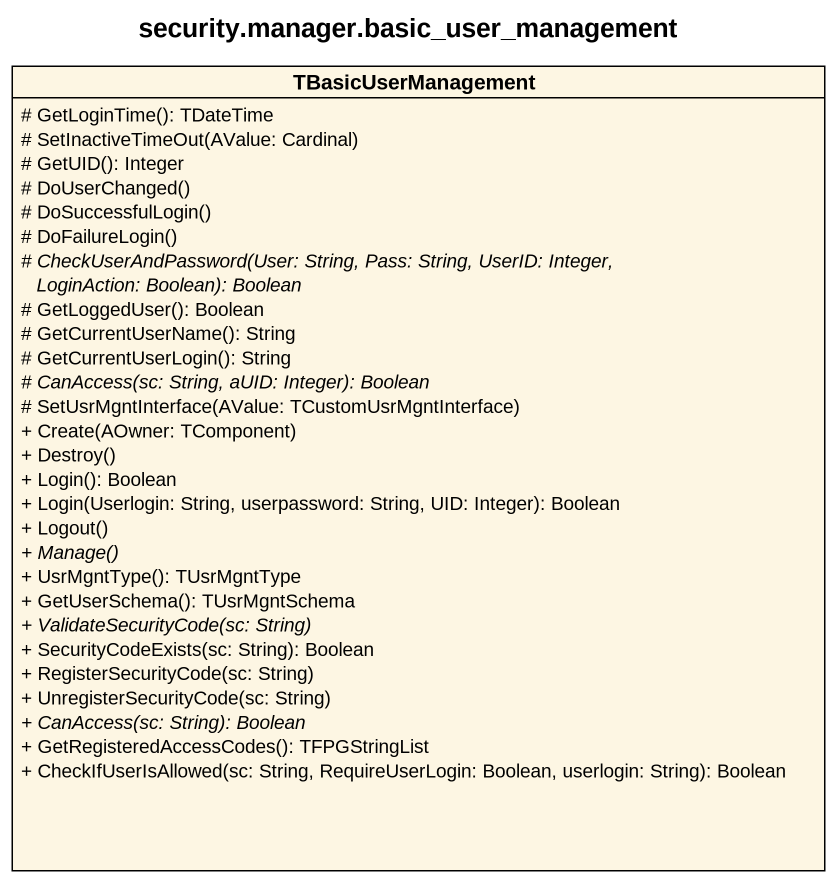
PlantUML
@startuml
title security.manager.basic_user_management
hide circle
hide empty members
skinparam classAttributeIconSize 0
class TBasicUserManagement {
  # GetLoginTime(): TDateTime
  # SetInactiveTimeOut(AValue: Cardinal)
  # GetUID(): Integer
  # DoUserChanged()
  # DoSuccessfulLogin()
  # DoFailureLogin()
  {abstract} # CheckUserAndPassword(User: String, Pass: String, UserID: Integer, LoginAction: Boolean): Boolean
  # GetLoggedUser(): Boolean
  # GetCurrentUserName(): String
  # GetCurrentUserLogin(): String
  {abstract} # CanAccess(sc: String, aUID: Integer): Boolean
  # SetUsrMgntInterface(AValue: TCustomUsrMgntInterface)
  + Create(AOwner: TComponent)
  + Destroy()
  + Login(): Boolean
  + Login(Userlogin: String, userpassword: String, UID: Integer): Boolean
  + Logout()
  {abstract} + Manage()
  + UsrMgntType(): TUsrMgntType
  + GetUserSchema(): TUsrMgntSchema
  {abstract} + ValidateSecurityCode(sc: String)
  + SecurityCodeExists(sc: String): Boolean
  + RegisterSecurityCode(sc: String)
  + UnregisterSecurityCode(sc: String)
  {abstract} + CanAccess(sc: String): Boolean
  + GetRegisteredAccessCodes(): TFPGStringList
  + CheckIfUserIsAllowed(sc: String, RequireUserLogin: Boolean, userlogin: String): Boolean
}
@enduml
